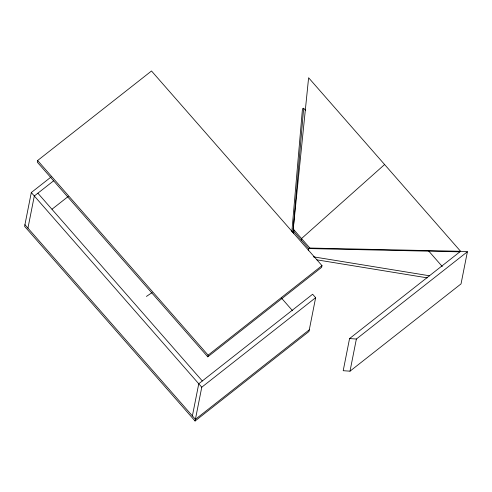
<?xml version="1.0" encoding="UTF-8"?>
<svg xmlns="http://www.w3.org/2000/svg" width="492" height="492" viewBox="0 0 492 492"><rect width="100%" height="100%" fill="white"/><g stroke="black" fill="none" stroke-linecap="round" stroke-linejoin="round"><path stroke-width="0.74" d="M291.848 231.744L302.469 108.769L303.65 108.234L305.667 110.534M292.9 232.728L303.65 108.234M293.38 233.762L293.81 231.584L293.232 229.057L308.607 77.761L460.586 251.289L467.4 251.75L461.035 283.89L350.009 371.171L343.201 370.71L349.56 338.57L460.586 251.289L309.855 248.036L308.687 248.571L308.256 250.748M293.964 230.059L293.81 231.584L308.687 248.571L459.405 251.83L460.586 251.289M301.245 240.078L301.547 238.546L384.596 164.525M51.174 176.923L31.291 192.55L24.6 226.357L195.072 421.011L308.951 331.491L315.643 297.685L312.629 294.241L198.756 383.76L192.39 415.9M37.638 160.509L37.306 162.175L207.784 356.823L321.657 267.31L321.989 265.643L151.511 70.989L37.638 160.509L208.11 355.163L207.784 356.823M27.946 228.134L34.311 195.994L53.591 180.841M195.072 421.011L201.769 387.204L315.643 297.685M350.009 371.171L356.374 339.031L467.4 251.75M52.047 209.192L68.314 196.4M208.11 355.163L321.989 265.643M309.277 329.824L195.404 419.344L24.932 224.69M146.413 296.436L152.145 292.568M349.56 338.57L356.374 339.031M313.293 256.812L429.688 275.809M316.885 259.844L427.24 277.857M428.163 250.403L442.277 266.523M293.232 229.057L309.855 248.036M281.455 298.06L292.586 310.766M37.866 193.196L202.31 380.962M31.291 192.55L201.769 387.204"/></g></svg>
